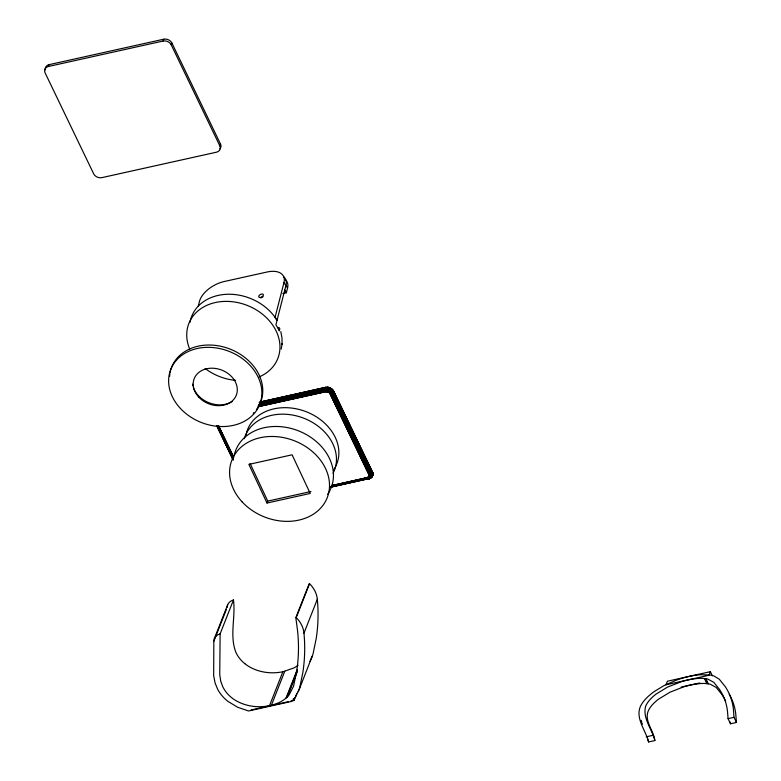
<?xml version="1.0" encoding="UTF-8"?>
<svg xmlns="http://www.w3.org/2000/svg" width="781" height="781" viewBox="0 0 781 781"><rect width="100%" height="100%" fill="white"/><g stroke="black" fill="none" stroke-linecap="round" stroke-linejoin="round"><path stroke-width="1.17" d="M226.295 609.619L213.828 641.26L213.662 675.594L215.097 683.053L217.626 689.193A37.088 29.619 21.5 0 0 227.632 701.172L237.58 707.235L248.504 710.974L291.508 701.426L292.27 700.723A39.606 31.63 21.5 0 0 295.569 696.779L299.601 688.237L302.833 672.578A231.752 185.087 21.5 0 0 303.965 633.186L317.32 599.281A28.79 22.991 21.5 0 0 310.233 584.364L309.227 583.641L295.814 617.693L297.473 630.003A225.738 180.284 21.5 0 1 296.682 671.104L293.578 686.177L289.068 694.983A32.353 25.841 21.5 0 1 287.33 696.916L284.714 699.161A43.951 35.106 21.5 0 1 280.457 701.894C266.76 708.621 249.695 708.347 236.35 700.879A31.611 25.246 21.5 0 1 231.508 697.579A30.83 24.621 21.5 0 1 222.624 686.382L220.74 681.188L219.754 674.667L220.115 633.869L233.47 599.974C235.764 617.205 229.311 635.861 235.95 652.486A30.83 24.621 21.5 0 0 244.844 663.694M327.249 391.681C327.756 381.021 333.926 393.321 325.941 391.73L258.501 406.696M331.769 485.489L367.451 477.562L368.749 476.742L369.198 475.385L330.08 393.644L328.518 392.082M369.062 474.711L371.365 473.911L372.722 472.505L372.937 474.252L372.088 475.971L369.12 476.049M369.188 475.658L372.352 475.151L372.342 472.73L333.331 391.632L331.124 389.133L328.45 387.962L325.609 387.864L260.19 402.371M372.352 475.151L372.937 474.252M282.068 343.63L281.99 337.909L280.799 331.603M281.228 349.078L282.029 344.177M282.019 344.304L282.087 343.503M327.415 391.711L328.313 387.327M369.169 475.785L371.375 475.805L372.478 475.053M372.322 475.404C374.07 472.837 371.287 477.738 369.149 475.922M372.693 474.858L372.557 475.219M327.581 391.74L328.635 387.396M371.844 475.863L371.483 473.208L332.608 392.394L330.343 389.944L325.55 388.948L260.161 403.455M372.517 475.473L372.928 474.516M259.097 402.205L325.745 387.298L326.136 391.691M327.737 391.779L328.957 387.483M372.4 475.561L371.522 476.752L368.974 476.41M372.615 475.375L371.473 476.586L369.022 476.293M198.296 305.986L199.477 301.359A23.059 12.916 -29.1 0 1 224.147 281.541L267.151 271.993A23.04 12.906 -29.1 0 1 283.972 282.605L287.574 288.023L286.354 292.768L282.79 293.558M283.972 282.605L275.058 317.33L277.03 320.308L275.927 324.896A48.246 35.301 14.4 0 1 279.256 330.9L279.735 329.133A3.173 1.777 -29.1 0 0 277.44 327.63M260.249 402.078L326.058 387.249L326.292 391.671M326.019 387.376L326.448 391.652M327.991 387.278L327.093 391.662M327.903 391.828L329.279 387.571M327.659 387.239L326.565 387.61L326.604 391.642M369.071 476.166L371.717 476.322L372.967 473.589M371.941 476.039L371.629 476.537M371.717 476.322L372.84 475.043M325.443 387.356L325.941 391.73M298.322 691.722L312.956 654.332L316.188 638.673A231.752 185.087 21.5 0 0 317.32 599.281M327.014 387.2L326.761 391.642M327.337 387.21L326.927 391.652M645.584 706.424C642.431 718.256 652.223 729.513 654.859 740.564L648.62 741.95C645.887 730.665 635.324 718.676 640.313 706.62A37.088 17.045 -25.1 0 1 647.81 696.779L649.362 695.393A38.22 17.572 -25.1 0 1 654.478 691.39L664.065 685.572L676.424 680.144A53.528 24.601 -25.1 0 1 682.282 678.201A54.563 25.08 -25.1 0 1 687.26 676.844A55.168 25.363 -25.1 0 1 693.303 675.565L699.747 674.716L710.007 674.969A39.606 18.207 -25.1 0 1 713.873 675.965L719.252 679.167L725.11 686.47A232.123 106.704 -25.1 0 1 733.369 708.855L734.013 717.339L736.415 722.464L730.469 723.782L728.068 718.657L727.472 711.13A225.738 103.766 -25.1 0 0 719.467 689.359L713.824 682.33L707.937 679.138A32.353 14.868 -25.1 0 0 705.936 678.699L703.017 678.386A43.951 20.208 -25.1 0 0 698.448 678.377L693.489 678.904A48.158 22.132 -25.1 0 0 681.706 681.559L667.57 687.085L656.255 693.958A31.611 14.527 -25.1 0 0 652.174 697.384A30.83 14.175 -25.1 0 0 645.604 706.414M328.059 391.886L329.592 387.679M220.496 144.026L219.822 145.862A6.375 5.028 20.3 0 1 216.522 152.188L101.852 177.638A6.375 5.028 20.3 0 1 93.691 173.86L45.083 72.818A6.375 5.028 20.3 0 1 48.383 66.492L49.066 64.657L163.727 39.206A6.375 5.028 20.3 0 1 171.888 42.984L220.496 144.026A6.375 5.028 20.3 0 1 219.93 148.839M48.383 66.492L163.044 41.042L163.727 39.206M219.822 145.862L171.215 44.82L171.888 42.984M329.904 387.806L328.215 391.945M328.362 392.013L330.207 387.942M330.461 388.206L331.037 388.538L328.801 392.247M331.037 388.538L328.655 392.16M328.938 392.335L331.359 388.587L329.074 392.433M266.995 503.042L248.875 464.392L292.104 454.806L310.223 493.446L266.995 503.042L267.746 501.109L250.154 463.572M214.287 638.78L227.642 604.885M303.965 633.186A28.79 22.991 21.5 0 0 296.878 618.259L296.214 617.586L309.569 583.68M269.504 705.663L282.859 671.767L293.812 667.999A43.951 35.106 21.5 0 0 298.069 665.256M271.397 705.243L284.753 671.348M286.012 698.126L297.131 669.873M286.686 697.531L297.376 670.401M287.33 696.916L297.122 672.05M290.62 701.192L294.115 700.42L296.751 693.733M710.398 671.67L708.982 675.262L665.988 684.81L667.404 681.217L710.398 671.67L712.321 675.77M329.201 392.531L331.876 388.987L329.318 392.638M312.361 656.089L309.969 661.224M332.12 389.192L329.436 392.745M332.355 389.416C331.925 393.429 328.567 391.671 325.794 391.379L258.345 406.354M332.579 389.641C332.013 394.073 328.528 390.725 325.657 391.008L258.208 405.983M332.784 389.875L332.169 391.33L329.748 393.097M329.836 393.224L332.198 391.691L332.979 390.119M329.924 393.351L332.345 391.916L333.155 390.363M329.992 393.478L332.481 392.15L333.321 390.617M368.935 474.409L372.498 471.968L333.604 391.135L330.08 393.644M367.451 477.562L368.886 478.821L372.293 476.371L331.935 485.802M372.498 471.968L371.6 473.452L369.013 474.575M367.997 477.347C369.647 479.466 371.746 477.572 368.564 476.947M369.101 474.838L371.444 474.135L372.801 472.769M371.805 476.654L372.537 475.902L369.55 478.421M369.14 474.975L371.502 474.37L372.879 473.042M368.661 476.849C372.791 477.064 369.413 479.954 367.734 477.474M369.169 475.112L371.541 474.604L372.928 473.315M371.941 476.586L372.4 476.146L370.565 478.089M368.359 477.123L370.428 478.031L372.098 476.576L370.838 477.386L368.749 476.742M372.264 476.361L370.126 478.304L368.124 477.279M372.469 475.863L372.752 475.434L372.049 476.361M371.375 476.791L371.336 473.325L332.452 392.511L330.48 390.275L325.56 389.143L260.18 403.65M371.776 476.488L370.838 477.386M372.088 475.971L372.898 474.926L372.42 476.137M367.265 477.611L368.437 478.88L369.374 478.197M330.461 487.266L369.267 478.607L367.871 477.416M369.94 478.441L370.838 477.552M369.276 476.703L369.315 474.311L329.855 392.667L369.589 474.438L369.55 476.635L367.724 478.011M371.102 477.015L371.17 473.442L332.296 392.628L330.373 390.451L325.579 389.348L260.2 403.855M367.587 477.523C368.046 479.876 371.922 477.152 368.886 478.821M369.677 478.353L368.974 478.402M368.905 476.527C370.877 478.597 371.902 475.151 370.829 473.657L331.954 392.853L329.914 390.646L325.628 389.758L259.077 404.519M370.643 477.211L371.405 476.957M371.551 477.298L371.131 477.347M371.405 477.269L372.078 476.693M369.872 477.445L370.633 475.727L370.282 473.95L331.408 393.155L329.582 391.174L325.492 390.422L259.214 405.134M370.682 477.386L370.057 477.855L368.466 477.035M369.198 475.385L372.703 474.331M370.223 477.699L371.336 476.019L371.004 473.55L332.13 392.745L330.256 390.627L325.599 389.553L259.048 404.314M371.112 477.503L370.165 478.031M371.922 476.781L369.657 478.538L368.163 478.763M369.901 477.63L369.413 478.021L368.241 477.201M369.882 477.992L371.092 477.718M371.531 477.162L369.413 478.021M371.424 477.386L370.428 478.031L370.848 477.65M368.437 478.88L369.677 478.548M369.706 478.118L369.511 478.245M372.215 474.487L369.188 475.248M369.101 478.07L370.721 476.283L370.467 473.862L331.593 393.058L329.904 391.135L325.697 390.168L259.165 404.929M369.969 478.177L369.306 478.353M329.543 392.863L369.403 475.404L368.925 476.849L367.539 477.718L331.847 485.655M372.234 474.994L369.198 475.522M371.785 476.947L371.278 477.162M368.915 478.167L370.78 476.664L370.75 473.979L331.779 392.96L330.021 390.969L325.657 389.963L259.116 404.724M329.65 392.98C330.509 391.828 327.024 390.705 325.726 391.203L258.277 406.169M368.349 477.952L369.813 476.547L369.794 474.379L330.304 392.589M369.052 478.245L331.193 486.68M330.285 487.168L369.433 478.392M369.091 478.46L368.437 478.499M369.442 478.548L368.652 478.626M369.306 478.655L370.096 478.314M367.705 478.323L370.038 476.947L370.184 474.243L331.222 393.243L329.66 391.466L325.54 390.617L259.263 405.329M368.017 478.372L331.007 486.465M260.21 402.225L325.335 387.766L330.168 388.059M260.171 402.537L325.589 388.02L330.783 389.104L333.243 391.759L372.244 472.847M260.151 402.713L325.57 388.196L330.705 389.27L333.136 391.886L372.234 473.237M260.151 402.889L325.56 388.372L330.617 389.426L333.018 392.023L372.371 474.897M260.151 403.074L325.55 388.557L330.529 389.592L332.891 392.15L371.766 472.964L372.088 474.828M260.151 403.26L325.55 388.753L330.441 389.768L332.755 392.267L372.029 474.331M259.321 405.524L325.823 390.773L328.157 390.959L330.334 392.316L370.233 475.385L369.843 476.898L368.476 478.07L332.013 485.948M258.423 406.53L326.067 391.515L329.699 392.765M332.101 486.075L367.607 478.197M330.197 487.11L369.188 478.294M267.746 501.109L310.975 491.513M251.111 709.968L288.296 701.709M681.178 687.095L699.766 682.965M646.219 736.825L652.457 735.438M728.068 718.657L734.013 717.339M282.859 671.767C271.72 674.042 259.663 672.626 249.705 666.974A31.611 25.246 21.5 0 1 244.863 663.674M325.667 387.561L327.571 387.503M326.643 387.327L328.596 387.522M725.676 701.231A225.738 103.766 -25.1 0 0 721.869 694.485L716.226 687.456L710.339 684.263A32.353 14.868 -25.1 0 0 708.338 683.824L705.419 683.512A43.951 20.208 -25.1 0 0 700.85 683.492L693.831 684.351A48.315 22.21 -25.1 0 0 684.107 686.684L669.971 692.21L658.656 699.083A31.611 14.527 -25.1 0 0 654.576 702.51A30.83 14.175 -25.1 0 0 648.015 711.54C644.423 721.585 653.853 730.909 654.859 740.564M327.854 387.688L332.179 389.797M328.869 387.737L331.251 388.85M331.085 388.411L333.136 390.988M331.622 388.782L333.048 390.607M333.106 390.48L372.303 472.339L372.586 474.174M284.811 289.995L286.354 292.768M333.477 390.871L372.381 472.212M218.563 425.645L233.792 457.295M218.377 425.684L233.607 457.334M218.192 425.704L233.421 457.363M218.016 425.723L233.246 457.383M217.84 425.743L233.07 457.393M217.674 425.743L232.904 457.402M217.518 425.733L233.275 458.486M217.362 425.723L233.119 458.476M217.079 425.674L233.363 459.521M216.893 425.508L233.236 459.482M216.727 425.538L233.099 459.716M216.815 425.967L233.177 460.116M705.936 678.699L708.338 683.824M705.204 678.591L707.606 683.717M704.452 678.504L706.854 683.629M293.314 698.712L294.115 700.42M372.449 472.085L372.605 472.749M372.615 472.232L372.693 473.013M641.865 722.786L642.402 724.241M647.517 738.748L648.62 741.95M641.64 722.005L641.299 720.394M372.683 473.403L372.605 474.438M736.415 722.464L735.77 713.98A232.123 106.704 -25.1 0 0 729.239 694.309M730.372 722.093L730.469 723.782M170.775 369.755A47.797 38.171 21.5 0 1 232.679 350.171A47.797 38.171 21.5 0 1 257.222 408.483M256.832 409.029A47.797 38.171 21.5 0 1 256.422 409.576M253.747 412.651A47.797 38.171 21.5 0 1 253.259 413.139M169.614 376.354A47.797 38.171 21.5 0 1 169.907 373.669M170.141 372.352A47.797 38.171 21.5 0 1 170.6 370.389M232.162 401.522A24.436 19.515 21.5 0 1 193.366 387.513M192.858 385.824A24.436 19.515 21.5 0 1 192.526 384.135M45.376 69.909A6.375 5.028 20.3 0 1 49.066 64.657M163.044 41.042A6.375 5.028 20.3 0 1 171.215 44.82M244.277 438.688A47.797 37.722 20.3 0 1 303.838 418.225A47.797 37.722 20.3 0 1 333.067 473.276M246.493 432.84A47.797 37.722 20.3 0 1 305.849 411.587A47.797 37.722 20.3 0 1 335.469 466.794M335.156 467.38A47.797 37.722 20.3 0 1 334.493 468.522M334.141 469.088A47.797 37.722 20.3 0 1 333.78 469.645M245.927 435.417A47.797 37.722 20.3 0 1 246.337 433.475M189.744 349.175A47.797 38.171 21.5 0 1 213.594 302.96A47.797 38.171 21.5 0 1 273.965 327.034A47.797 38.171 21.5 0 1 259.243 376.881M235.579 380.357A47.797 38.171 21.5 0 1 205.12 368.456M190.027 322.221A47.797 38.171 21.5 0 1 190.154 321.567M190.291 320.913A47.797 38.171 21.5 0 1 228.667 294.242A47.797 38.171 21.5 0 1 277.03 320.308L286.031 285.25A23.332 13.062 -29.1 0 0 283.933 276.913M260.874 298.049A2.548 1.425 -29.1 0 1 263.099 296.8M285.475 279.686A23.332 13.062 -29.1 0 1 287.574 288.023M213.828 641.26A11.139 8.894 21.5 0 1 220.115 633.869M227.183 607.364A11.139 8.894 21.5 0 1 233.47 599.974M234.154 455.772A51.243 40.924 21.5 0 1 297.903 430.624A51.243 40.924 21.5 0 1 329.045 492.079M328.684 492.704A51.243 40.924 21.5 0 1 328.303 493.309M327.913 493.914A51.243 40.924 21.5 0 1 327.503 494.51M180.45 408.483A47.797 38.171 21.5 0 0 259.517 404.958A47.797 38.171 21.5 0 0 205.754 347.389A47.797 38.171 21.5 0 0 180.45 408.483M198.589 396.933A22.629 18.07 21.5 0 0 236.106 395.684A22.629 18.07 21.5 0 0 211.026 368.212A22.629 18.07 21.5 0 0 198.589 396.933M259.975 297.493A2.548 1.425 -29.1 0 0 263.382 294.847A2.548 1.425 -29.1 0 0 259.8 294.857A2.548 1.425 -29.1 0 0 259.975 297.493M242.256 502.007A51.243 40.924 21.5 0 0 327.005 498.229A51.243 40.924 21.5 0 0 269.377 436.52A51.243 40.924 21.5 0 0 242.256 502.007"/></g></svg>
